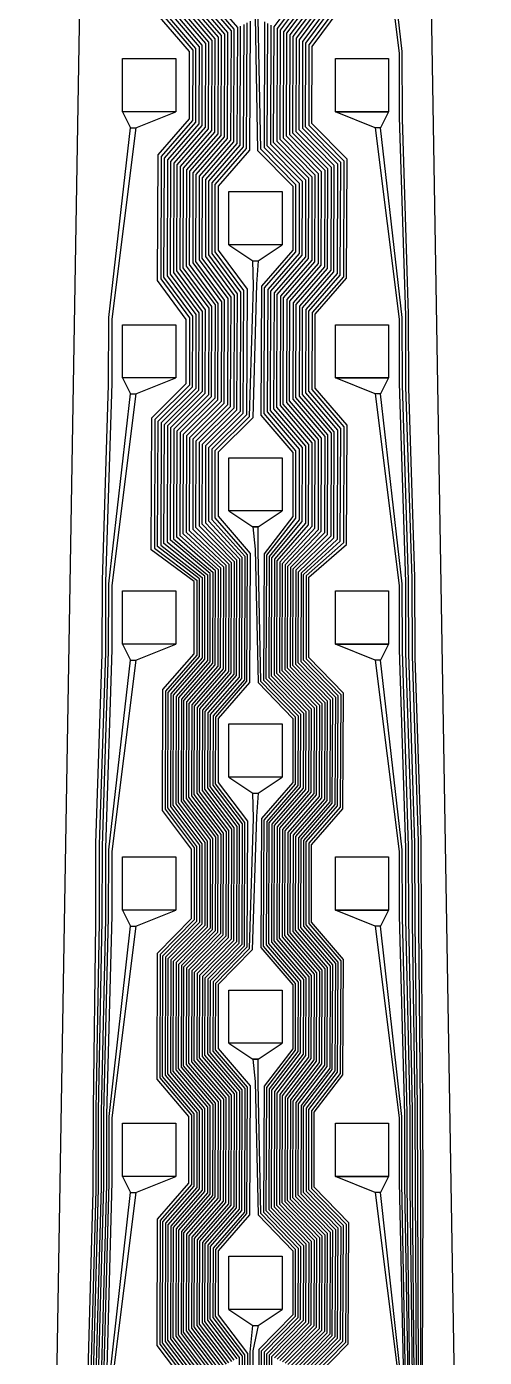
# Model space of a CAD drawing. Header units: inches. Extents: x 115980 to 170179, y 57000 to 74333.
# Drawn here: x 159286.4 to 159372.4, y 73709.1 to 73959.1 of the extents above; entities that cross this region are included whole.
import ezdxf

# ---------------------------------------------------------------- set-up
doc = ezdxf.new("R2010")
doc.units = ezdxf.units.IN
doc.header["$MEASUREMENT"] = 0
for name, color, linetype in [('metal', 221, 'Continuous'), ('nitride window', 40, 'Continuous'), ('profile', 140, 'Continuous')]:
    doc.layers.add(name, color=color, linetype=linetype)

msp = doc.modelspace()

# ---------------------------------------------------------------- linework, layer by layer
at = {"layer": 'metal'}
for points in [[(159351.91, 73990.12), (159356.39, 73954.15), (159356.39, 73942.12), (159357.58, 73904.76), (159357.61, 73891.52), (159358.77, 73855.38), (159358.81, 73840.92), (159359.96, 73806), (159360.01, 73790.32), (159360.36, 73756.21), (159360.41, 73740.12), (159360.41, 73706.12)], [(159360.81, 73706.32), (159360.91, 73739.87), (159360.86, 73756.46), (159360.61, 73790.02), (159360.56, 73806.31), (159359.41, 73840.62), (159359.37, 73855.69), (159358.21, 73891.22), (159358.18, 73905.07), (159357.01, 73941.82), (159356.99, 73954.46), (159352.91, 73990.12)], [(159322.41, 73707.12), (159316.91, 73714.37), (159316.96, 73731.98), (159322.84, 73738.74), (159322.91, 73757.37), (159316.91, 73764.37), (159316.96, 73781.98), (159323.34, 73788.48), (159323.41, 73807.62), (159317.91, 73814.87), (159317.96, 73831.46), (159323.83, 73838.22), (159323.91, 73857.87), (159317.01, 73864.42), (159317.06, 73881.93), (159323.54, 73888.38), (159323.61, 73907.72), (159318.21, 73915.02), (159318.25, 73931.31), (159324.13, 73938.07), (159324.21, 73958.02), (159318.21, 73965.02)], [(159318.81, 73965.32), (159324.81, 73958.32), (159324.73, 73937.76), (159318.85, 73931), (159318.81, 73915.32), (159324.21, 73908.02), (159324.13, 73888.07), (159317.66, 73881.62), (159317.61, 73864.72), (159324.41, 73858.12), (159324.33, 73837.97), (159318.45, 73831.21), (159318.41, 73815.12), (159323.91, 73807.87), (159323.83, 73788.22), (159317.46, 73781.72), (159317.41, 73764.62), (159323.41, 73757.62), (159323.34, 73738.48), (159317.46, 73731.72), (159317.41, 73714.62), (159322.91, 73707.37)], [(159323.41, 73707.62), (159317.91, 73714.87), (159317.96, 73731.46), (159323.83, 73738.22), (159323.91, 73757.87), (159317.91, 73764.87), (159317.96, 73781.46), (159324.33, 73787.97), (159324.41, 73808.12), (159318.91, 73815.37), (159318.95, 73830.95), (159324.83, 73837.71), (159324.91, 73858.37), (159318.21, 73865.02), (159318.25, 73881.31), (159324.73, 73887.76), (159324.81, 73908.32), (159319.41, 73915.62), (159319.44, 73930.69), (159325.32, 73937.45), (159325.41, 73958.62), (159319.41, 73965.62)], [(159320.01, 73965.92), (159326.01, 73958.92), (159325.92, 73937.14), (159320.04, 73930.38), (159320.01, 73915.92), (159325.41, 73908.62), (159325.32, 73887.45), (159318.85, 73881), (159318.81, 73865.32), (159325.41, 73858.62), (159325.32, 73837.45), (159319.44, 73830.69), (159319.41, 73815.62), (159324.91, 73808.37), (159324.83, 73787.71), (159318.45, 73781.21), (159318.41, 73765.12), (159324.41, 73758.12), (159324.33, 73737.97), (159318.45, 73731.21), (159318.41, 73715.12), (159323.91, 73707.87)], [(159334.48, 73708.27), (159340.86, 73714.77), (159340.91, 73731.37), (159334.41, 73738.12), (159334.48, 73758.27), (159339.86, 73765.28), (159339.91, 73780.87), (159333.91, 73787.87), (159333.99, 73808.53), (159339.86, 73815.28), (159339.91, 73830.87), (159333.41, 73837.62), (159333.49, 73858.78), (159339.37, 73865.54), (159339.41, 73880.62), (159333.41, 73887.62), (159333.49, 73908.78), (159339.37, 73915.54), (159339.41, 73930.62), (159332.81, 73937.32), (159332.9, 73959.09), (159338.18, 73966.16)], [(159338.77, 73965.85), (159333.49, 73958.78), (159333.41, 73937.62), (159340.01, 73930.92), (159339.96, 73915.23), (159334.09, 73908.47), (159334.01, 73887.92), (159340.01, 73880.92), (159339.96, 73865.23), (159333.99, 73858.53), (159333.91, 73837.87), (159340.41, 73831.12), (159340.36, 73815.03), (159334.48, 73808.27), (159334.41, 73788.12), (159340.41, 73781.12), (159340.36, 73765.03), (159334.98, 73758.01), (159334.91, 73738.37), (159341.41, 73731.62), (159341.35, 73714.51), (159334.98, 73708.01)], [(159335.48, 73707.75), (159341.85, 73714.25), (159341.91, 73731.87), (159335.41, 73738.62), (159335.48, 73757.75), (159340.86, 73764.77), (159340.91, 73781.37), (159334.91, 73788.37), (159334.98, 73808.01), (159340.86, 73814.77), (159340.91, 73831.37), (159334.41, 73838.12), (159334.48, 73858.27), (159340.56, 73864.92), (159340.61, 73881.22), (159334.61, 73888.22), (159334.68, 73908.16), (159340.56, 73914.92), (159340.61, 73931.22), (159334.01, 73937.92), (159334.09, 73958.47), (159339.37, 73965.54)], [(159339.96, 73965.23), (159334.68, 73958.16), (159334.61, 73938.22), (159341.21, 73931.52), (159341.15, 73914.61), (159335.28, 73907.86), (159335.21, 73888.52), (159341.21, 73881.52), (159341.15, 73864.61), (159334.98, 73858.01), (159334.91, 73838.37), (159341.41, 73831.62), (159341.35, 73814.51), (159335.48, 73807.75), (159335.41, 73788.62), (159341.41, 73781.62), (159341.35, 73764.51), (159335.97, 73757.49), (159335.91, 73738.87), (159342.41, 73732.12), (159342.34, 73714), (159335.97, 73707.49)], [(159318.41, 73705.12), (159312.91, 73712.37), (159312.99, 73734.04), (159318.87, 73740.8), (159318.91, 73755.37), (159312.91, 73762.37), (159312.99, 73784.04), (159319.37, 73790.54), (159319.41, 73805.62), (159313.91, 73812.87), (159313.99, 73833.53), (159319.86, 73840.28), (159319.91, 73855.87), (159312.21, 73862.02), (159312.3, 73884.4), (159318.77, 73890.85), (159318.81, 73905.32), (159313.41, 73912.62), (159313.49, 73933.78), (159319.37, 73940.54), (159319.41, 73955.62), (159313.41, 73962.62)], [(159314.01, 73962.92), (159320.01, 73955.92), (159319.96, 73940.23), (159314.09, 73933.47), (159314.01, 73912.92), (159319.41, 73905.62), (159319.37, 73890.54), (159312.9, 73884.09), (159312.81, 73862.32), (159320.41, 73856.12), (159320.36, 73840.03), (159314.48, 73833.27), (159314.41, 73813.12), (159319.91, 73805.87), (159319.86, 73790.28), (159313.49, 73783.78), (159313.41, 73762.62), (159319.41, 73755.62), (159319.37, 73740.54), (159313.49, 73733.78), (159313.41, 73712.62), (159318.91, 73705.37)], [(159319.41, 73705.62), (159313.91, 73712.87), (159313.99, 73733.53), (159319.86, 73740.28), (159319.91, 73755.87), (159313.91, 73762.87), (159313.99, 73783.53), (159320.36, 73790.03), (159320.41, 73806.12), (159314.91, 73813.37), (159314.98, 73833.01), (159320.86, 73839.77), (159320.91, 73856.37), (159313.41, 73862.62), (159313.49, 73883.78), (159319.96, 73890.23), (159320.01, 73905.92), (159314.61, 73913.22), (159314.68, 73933.16), (159320.56, 73939.92), (159320.61, 73956.22), (159314.61, 73963.22)], [(159315.21, 73963.52), (159321.21, 73956.52), (159321.15, 73939.61), (159315.28, 73932.86), (159315.21, 73913.52), (159320.61, 73906.22), (159320.56, 73889.92), (159314.09, 73883.47), (159314.01, 73862.92), (159321.41, 73856.62), (159321.35, 73839.51), (159315.48, 73832.75), (159315.41, 73813.62), (159320.91, 73806.37), (159320.86, 73789.77), (159314.48, 73783.27), (159314.41, 73763.12), (159320.41, 73756.12), (159320.36, 73740.03), (159314.48, 73733.27), (159314.41, 73713.12), (159319.91, 73705.87)], [(159320.41, 73706.12), (159314.91, 73713.37), (159314.98, 73733.01), (159320.86, 73739.77), (159320.91, 73756.37), (159314.91, 73763.37), (159314.98, 73783.01), (159321.35, 73789.51), (159321.41, 73806.62), (159315.91, 73813.87), (159315.97, 73832.49), (159321.85, 73839.25), (159321.91, 73856.87), (159314.61, 73863.22), (159314.68, 73883.16), (159321.15, 73889.61), (159321.21, 73906.52), (159315.81, 73913.82), (159315.87, 73932.55), (159321.75, 73939.3), (159321.81, 73956.82), (159315.81, 73963.82)], [(159316.41, 73964.12), (159322.41, 73957.12), (159322.34, 73939), (159316.47, 73932.24), (159316.41, 73914.12), (159321.81, 73906.82), (159321.75, 73889.3), (159315.28, 73882.86), (159315.21, 73863.52), (159322.41, 73857.12), (159322.34, 73839), (159316.47, 73832.24), (159316.41, 73814.12), (159321.91, 73806.87), (159321.85, 73789.25), (159315.48, 73782.75), (159315.41, 73763.62), (159321.41, 73756.62), (159321.35, 73739.51), (159315.48, 73732.75), (159315.41, 73713.62), (159320.91, 73706.37)], [(159321.41, 73706.62), (159315.91, 73713.87), (159315.97, 73732.49), (159321.85, 73739.25), (159321.91, 73756.87), (159315.91, 73763.87), (159315.97, 73782.49), (159322.34, 73789), (159322.41, 73807.12), (159316.91, 73814.37), (159316.96, 73831.98), (159322.84, 73838.74), (159322.91, 73857.37), (159315.81, 73863.82), (159315.87, 73882.55), (159322.34, 73889), (159322.41, 73907.12), (159317.01, 73914.42), (159317.06, 73931.93), (159322.94, 73938.69), (159323.01, 73957.42), (159317.01, 73964.42)], [(159317.61, 73964.72), (159323.61, 73957.72), (159323.54, 73938.38), (159317.66, 73931.62), (159317.61, 73914.72), (159323.01, 73907.42), (159322.94, 73888.69), (159316.47, 73882.24), (159316.41, 73864.12), (159323.41, 73857.62), (159323.34, 73838.48), (159317.46, 73831.72), (159317.41, 73814.62), (159322.91, 73807.37), (159322.84, 73788.74), (159316.47, 73782.24), (159316.41, 73764.12), (159322.41, 73757.12), (159322.34, 73739), (159316.47, 73732.24), (159316.41, 73714.12), (159321.91, 73706.87)], [(159336.47, 73707.24), (159342.84, 73713.74), (159342.91, 73732.37), (159336.41, 73739.12), (159336.47, 73757.24), (159341.85, 73764.25), (159341.91, 73781.87), (159335.91, 73788.87), (159335.97, 73807.49), (159341.85, 73814.25), (159341.91, 73831.87), (159335.41, 73838.62), (159335.48, 73857.75), (159341.75, 73864.3), (159341.81, 73881.82), (159335.81, 73888.82), (159335.87, 73907.55), (159341.75, 73914.3), (159341.81, 73931.82), (159335.21, 73938.52), (159335.28, 73957.86), (159340.56, 73964.92)], [(159341.15, 73964.61), (159335.87, 73957.55), (159335.81, 73938.82), (159342.41, 73932.12), (159342.34, 73914), (159336.47, 73907.24), (159336.41, 73889.12), (159342.41, 73882.12), (159342.34, 73864), (159335.97, 73857.49), (159335.91, 73838.87), (159342.41, 73832.12), (159342.34, 73814), (159336.47, 73807.24), (159336.41, 73789.12), (159342.41, 73782.12), (159342.34, 73764), (159336.96, 73756.98), (159336.91, 73739.37), (159343.41, 73732.62), (159343.34, 73713.48), (159336.96, 73706.98)], [(159337.46, 73706.72), (159343.83, 73713.22), (159343.91, 73732.87), (159337.41, 73739.62), (159337.46, 73756.72), (159342.84, 73763.74), (159342.91, 73782.37), (159336.91, 73789.37), (159336.96, 73806.98), (159342.84, 73813.74), (159342.91, 73832.37), (159336.41, 73839.12), (159336.47, 73857.24), (159342.94, 73863.69), (159343.01, 73882.42), (159337.01, 73889.42), (159337.06, 73906.93), (159342.94, 73913.69), (159343.01, 73932.42), (159336.41, 73939.12), (159336.47, 73957.24), (159341.75, 73964.3)], [(159342.34, 73964), (159337.06, 73956.93), (159337.01, 73939.42), (159343.61, 73932.72), (159343.54, 73913.38), (159337.66, 73906.62), (159337.61, 73889.72), (159343.61, 73882.72), (159343.54, 73863.38), (159336.96, 73856.98), (159336.91, 73839.37), (159343.41, 73832.62), (159343.34, 73813.48), (159337.46, 73806.72), (159337.41, 73789.62), (159343.41, 73782.62), (159343.34, 73763.48), (159337.96, 73756.46), (159337.91, 73739.87), (159344.41, 73733.12), (159344.33, 73712.97), (159337.96, 73706.46)], [(159338.45, 73706.21), (159344.83, 73712.71), (159344.91, 73733.37), (159338.41, 73740.12), (159338.45, 73756.21), (159343.83, 73763.22), (159343.91, 73782.87), (159337.91, 73789.87), (159337.96, 73806.46), (159343.83, 73813.22), (159343.91, 73832.87), (159337.41, 73839.62), (159337.46, 73856.72), (159344.13, 73863.07), (159344.21, 73883.02), (159338.21, 73890.02), (159338.25, 73906.31), (159344.13, 73913.07), (159344.21, 73933.02), (159337.61, 73939.72), (159337.66, 73956.62), (159342.94, 73963.69)], [(159343.54, 73963.38), (159338.25, 73956.31), (159338.21, 73940.02), (159344.81, 73933.32), (159344.73, 73912.76), (159338.85, 73906), (159338.81, 73890.32), (159344.81, 73883.32), (159344.73, 73862.76), (159337.96, 73856.46), (159337.91, 73839.87), (159344.41, 73833.12), (159344.33, 73812.97), (159338.45, 73806.21), (159338.41, 73790.12), (159344.41, 73783.12), (159344.33, 73762.97), (159338.95, 73755.95), (159338.91, 73740.37), (159345.41, 73733.62), (159345.32, 73712.45), (159338.95, 73705.95)], [(159339.44, 73705.69), (159345.82, 73712.19), (159345.91, 73733.87), (159339.41, 73740.62), (159339.44, 73755.69), (159344.83, 73762.71), (159344.91, 73783.37), (159338.91, 73790.37), (159338.95, 73805.95), (159344.83, 73812.71), (159344.91, 73833.37), (159338.41, 73840.12), (159338.45, 73856.21), (159345.32, 73862.45), (159345.41, 73883.62), (159339.41, 73890.62), (159339.44, 73905.69), (159345.32, 73912.45), (159345.41, 73933.62), (159338.81, 73940.32), (159338.85, 73956), (159344.13, 73963.07)], [(159344.73, 73962.76), (159339.44, 73955.69), (159339.41, 73940.62), (159346.01, 73933.92), (159345.92, 73912.14), (159340.04, 73905.38), (159340.01, 73890.92), (159346.01, 73883.92), (159345.92, 73862.14), (159338.95, 73855.95), (159338.91, 73840.37), (159345.41, 73833.62), (159345.32, 73812.45), (159339.44, 73805.69), (159339.41, 73790.62), (159345.41, 73783.62), (159345.32, 73762.45), (159339.94, 73755.43), (159339.91, 73740.87), (159346.41, 73734.12), (159346.31, 73711.93), (159339.94, 73705.43)], [(159316.41, 73704.12), (159310.91, 73711.37), (159311.01, 73735.07), (159316.89, 73741.83), (159316.91, 73754.37), (159310.91, 73761.37), (159311.01, 73785.07), (159317.38, 73791.57), (159317.41, 73804.62), (159311.91, 73811.87), (159312, 73834.56), (159317.88, 73841.31), (159317.91, 73854.87), (159309.81, 73860.82), (159309.92, 73885.64), (159316.39, 73892.09), (159316.41, 73904.12), (159311.01, 73911.42), (159311.11, 73935.02), (159316.99, 73941.78), (159317.01, 73954.42), (159311.01, 73961.42)], [(159311.61, 73961.72), (159317.61, 73954.72), (159317.58, 73941.47), (159311.7, 73934.71), (159311.61, 73911.72), (159317.01, 73904.42), (159316.99, 73891.78), (159310.51, 73885.33), (159310.41, 73861.12), (159318.41, 73855.12), (159318.38, 73841.06), (159312.5, 73834.3), (159312.41, 73812.12), (159317.91, 73804.87), (159317.88, 73791.31), (159311.51, 73784.81), (159311.41, 73761.62), (159317.41, 73754.62), (159317.38, 73741.57), (159311.51, 73734.81), (159311.41, 73711.62), (159316.91, 73704.37)], [(159317.41, 73704.62), (159311.91, 73711.87), (159312, 73734.56), (159317.88, 73741.31), (159317.91, 73754.87), (159311.91, 73761.87), (159312, 73784.56), (159318.38, 73791.06), (159318.41, 73805.12), (159312.91, 73812.37), (159312.99, 73834.04), (159318.87, 73840.8), (159318.91, 73855.37), (159311.01, 73861.42), (159311.11, 73885.02), (159317.58, 73891.47), (159317.61, 73904.72), (159312.21, 73912.02), (159312.3, 73934.4), (159318.18, 73941.16), (159318.21, 73955.02), (159312.21, 73962.02)], [(159312.81, 73962.32), (159318.81, 73955.32), (159318.77, 73940.85), (159312.9, 73934.09), (159312.81, 73912.32), (159318.21, 73905.02), (159318.18, 73891.16), (159311.7, 73884.71), (159311.61, 73861.72), (159319.41, 73855.62), (159319.37, 73840.54), (159313.49, 73833.78), (159313.41, 73812.62), (159318.91, 73805.37), (159318.87, 73790.8), (159312.5, 73784.3), (159312.41, 73762.12), (159318.41, 73755.12), (159318.38, 73741.06), (159312.5, 73734.3), (159312.41, 73712.12), (159317.91, 73704.87)], [(159328.41, 73960.12), (159328.3, 73935.9), (159322.42, 73929.15), (159322.42, 73917.12), (159327.81, 73909.82), (159327.7, 73886.21), (159321.23, 73879.76), (159321.21, 73866.52), (159327.41, 73859.62), (159327.31, 73836.42), (159321.43, 73829.66), (159321.41, 73816.62), (159326.91, 73809.37), (159326.81, 73786.68), (159320.44, 73780.18), (159320.41, 73766.12), (159326.41, 73759.12), (159326.31, 73736.93), (159320.44, 73730.18), (159320.41, 73716.12), (159325.91, 73708.87)], [(159329.32, 73960.95), (159329.81, 73935.82), (159336.41, 73929.12), (159336.39, 73917.09), (159330.51, 73910.33), (159330.41, 73886.12), (159336.41, 73879.12), (159336.39, 73867.09), (159331.01, 73860.07), (159330.91, 73836.37), (159337.41, 73829.62), (159337.38, 73816.57), (159331.51, 73809.81), (159331.41, 73786.62), (159337.41, 73779.62), (159337.38, 73766.57), (159332, 73759.56), (159331.91, 73736.87), (159338.41, 73730.12), (159338.38, 73716.06), (159332, 73709.56), (159331.91, 73686.87)], [(159332.41, 73687.12), (159332.5, 73709.3), (159338.87, 73715.8), (159338.91, 73730.37), (159332.41, 73737.12), (159332.5, 73759.3), (159337.88, 73766.31), (159337.91, 73779.87), (159331.91, 73786.87), (159332, 73809.56), (159337.88, 73816.31), (159337.91, 73829.87), (159331.41, 73836.62), (159331.51, 73859.81), (159336.99, 73866.78), (159337.01, 73879.42), (159331.01, 73886.42), (159331.11, 73910.02), (159336.99, 73916.78), (159337.01, 73929.42), (159330.41, 73936.12), (159329.92, 73960.64)], [(159331.11, 73960.02), (159331.01, 73936.42), (159337.61, 73929.72), (159337.58, 73916.47), (159331.7, 73909.71), (159331.61, 73886.72), (159337.61, 73879.72), (159337.58, 73866.47), (159332, 73859.56), (159331.91, 73836.87), (159338.41, 73830.12), (159338.38, 73816.06), (159332.5, 73809.3), (159332.41, 73787.12), (159338.41, 73780.12), (159338.38, 73766.06), (159332.99, 73759.04), (159332.91, 73737.37), (159339.41, 73730.62), (159339.37, 73715.54), (159332.99, 73709.04)], [(159340.44, 73705.18), (159346.81, 73711.68), (159346.91, 73734.37), (159340.41, 73741.12), (159340.44, 73755.18), (159345.82, 73762.19), (159345.91, 73783.87), (159339.91, 73790.87), (159339.94, 73805.43), (159345.82, 73812.19), (159345.91, 73833.87), (159339.41, 73840.62), (159339.44, 73855.69), (159346.51, 73861.83), (159346.61, 73884.22), (159340.61, 73891.22), (159340.64, 73905.07), (159346.51, 73911.83), (159346.61, 73934.22), (159340.01, 73940.92), (159340.04, 73955.38), (159345.32, 73962.45)], [(159324.41, 73708.12), (159318.91, 73715.37), (159318.95, 73730.95), (159324.83, 73737.71), (159324.91, 73758.37), (159318.91, 73765.37), (159318.95, 73780.95), (159325.32, 73787.45), (159325.41, 73808.62), (159319.91, 73815.87), (159319.94, 73830.43), (159325.82, 73837.19), (159325.91, 73858.87), (159319.41, 73865.62), (159319.44, 73880.69), (159325.92, 73887.14), (159326.01, 73908.92), (159320.61, 73916.22), (159320.64, 73930.07), (159326.51, 73936.83), (159326.61, 73959.22)], [(159327.21, 73959.52), (159327.11, 73936.52), (159321.23, 73929.76), (159321.21, 73916.52), (159326.61, 73909.22), (159326.51, 73886.83), (159320.04, 73880.38), (159320.01, 73865.92), (159326.41, 73859.12), (159326.31, 73836.93), (159320.44, 73830.18), (159320.41, 73816.12), (159325.91, 73808.87), (159325.82, 73787.19), (159319.44, 73780.69), (159319.41, 73765.62), (159325.41, 73758.62), (159325.32, 73737.45), (159319.44, 73730.69), (159319.41, 73715.62), (159324.91, 73708.37)], [(159325.41, 73708.62), (159319.91, 73715.87), (159319.94, 73730.43), (159325.82, 73737.19), (159325.91, 73758.87), (159319.91, 73765.87), (159319.94, 73780.43), (159326.31, 73786.93), (159326.41, 73809.12), (159320.91, 73816.37), (159320.93, 73829.92), (159326.81, 73836.68), (159326.91, 73859.37), (159320.61, 73866.22), (159320.64, 73880.07), (159327.11, 73886.52), (159327.21, 73909.52), (159321.81, 73916.82), (159321.83, 73929.46), (159327.7, 73936.21), (159327.81, 73959.82)], [(159333.49, 73708.78), (159339.86, 73715.28), (159339.91, 73730.87), (159333.41, 73737.62), (159333.49, 73758.78), (159338.87, 73765.8), (159338.91, 73780.37), (159332.91, 73787.37), (159332.99, 73809.04), (159338.87, 73815.8), (159338.91, 73830.37), (159332.41, 73837.12), (159332.5, 73859.3), (159338.18, 73866.16), (159338.21, 73880.02), (159332.21, 73887.02), (159332.3, 73909.4), (159338.18, 73916.16), (159338.21, 73930.02), (159331.61, 73936.72), (159331.7, 73959.71)], [(159332.3, 73959.4), (159332.21, 73937.02), (159338.81, 73930.32), (159338.77, 73915.85), (159332.9, 73909.09), (159332.81, 73887.32), (159338.81, 73880.32), (159338.77, 73865.85), (159332.99, 73859.04), (159332.91, 73837.37), (159339.41, 73830.62), (159339.37, 73815.54), (159333.49, 73808.78), (159333.41, 73787.62), (159339.41, 73780.62), (159339.37, 73765.54), (159333.99, 73758.53), (159333.91, 73737.87), (159340.41, 73731.12), (159340.36, 73715.03), (159333.99, 73708.53)], [(159297.96, 73706.46), (159298.91, 73740.37), (159298.95, 73755.95), (159299.41, 73790.62), (159299.44, 73805.69), (159300.61, 73841.22), (159300.64, 73855.07), (159301.81, 73891.82), (159301.83, 73904.46), (159305.91, 73940.12), (159305.91, 73940.12), (159306.91, 73940.12), (159302.42, 73904.15), (159302.42, 73892.12), (159301.23, 73854.76), (159301.21, 73841.52), (159300.04, 73805.38), (159300.01, 73790.92), (159299.44, 73755.69), (159299.41, 73740.62), (159298.45, 73706.21)], [(159360.01, 73705.92), (159359.91, 73740.37), (159359.86, 73755.95), (159359.41, 73790.62), (159359.37, 73805.69), (159358.21, 73841.22), (159358.18, 73855.07), (159357.01, 73891.82), (159356.99, 73904.46), (159352.91, 73940.12), (159352.91, 73940.12), (159351.91, 73940.12), (159356.39, 73904.15), (159356.39, 73892.12), (159357.58, 73854.76), (159357.61, 73841.52), (159358.77, 73805.38), (159358.81, 73790.92), (159359.37, 73755.69), (159359.41, 73740.62), (159359.61, 73705.72)], [(159326.31, 73686.93), (159326.41, 73709.12), (159320.91, 73716.37), (159320.93, 73729.92), (159326.81, 73736.68), (159326.91, 73759.37), (159320.91, 73766.37), (159320.93, 73779.92), (159327.31, 73786.42), (159327.41, 73809.62), (159321.91, 73816.87), (159321.93, 73829.4), (159327.8, 73836.16), (159327.91, 73859.87), (159321.81, 73866.82), (159321.83, 73879.46), (159328.3, 73885.9), (159329.01, 73910.42), (159328.91, 73915.12), (159328.91, 73915.12), (159329.91, 73915.12), (159329.61, 73910.72), (159328.89, 73885.6), (159322.42, 73879.15), (159322.42, 73867.12), (159328.41, 73860.12), (159328.3, 73835.9), (159322.42, 73829.15), (159322.42, 73817.12), (159327.91, 73809.87), (159327.8, 73786.16), (159321.43, 73779.66), (159321.41, 73766.62), (159327.41, 73759.62), (159327.31, 73736.42), (159321.43, 73729.66), (159321.41, 73716.62), (159326.91, 73709.37), (159326.81, 73686.68)], [(159298.95, 73705.95), (159299.91, 73740.87), (159299.94, 73755.43), (159300.61, 73791.22), (159300.64, 73805.07), (159301.81, 73841.82), (159301.83, 73854.46), (159305.91, 73890.12), (159305.91, 73890.12), (159306.91, 73890.12), (159302.42, 73854.15), (159302.42, 73842.12), (159301.23, 73804.76), (159301.23, 73791.53), (159300.44, 73755.18), (159300.41, 73741.12), (159299.44, 73705.69)], [(159359.21, 73705.52), (159358.91, 73740.87), (159358.87, 73755.43), (159358.21, 73791.22), (159358.18, 73805.07), (159357.01, 73841.82), (159356.99, 73854.46), (159352.91, 73890.12), (159352.91, 73890.12), (159351.91, 73890.12), (159356.39, 73854.15), (159356.39, 73842.12), (159357.58, 73804.76), (159357.58, 73791.53), (159358.38, 73755.18), (159358.41, 73741.12), (159358.81, 73705.32)], [(159331.41, 73686.62), (159331.51, 73709.81), (159337.88, 73716.31), (159337.91, 73729.87), (159331.41, 73736.62), (159331.51, 73759.81), (159336.89, 73766.83), (159336.91, 73779.37), (159330.91, 73786.37), (159331.01, 73810.07), (159336.89, 73816.83), (159336.91, 73829.37), (159330.41, 73836.12), (159329.92, 73860.64), (159329.91, 73865.12), (159329.91, 73865.12), (159328.91, 73865.12), (159329.32, 73860.95), (159329.91, 73835.87), (159336.41, 73829.12), (159336.39, 73817.09), (159330.51, 73810.33), (159330.41, 73786.12), (159336.41, 73779.12), (159336.39, 73767.09), (159331.01, 73760.07), (159330.91, 73736.37), (159337.41, 73729.62), (159337.38, 73716.57), (159331.01, 73710.07), (159330.91, 73686.37)], [(159299.94, 73705.43), (159300.91, 73741.37), (159300.93, 73754.92), (159301.81, 73791.82), (159301.83, 73804.46), (159305.91, 73840.12), (159305.91, 73840.12), (159306.91, 73840.12), (159302.42, 73804.15), (159302.42, 73792.12), (159301.43, 73754.66), (159301.41, 73741.62), (159300.44, 73705.18)], [(159358.41, 73705.12), (159357.91, 73741.37), (159357.88, 73754.92), (159357.01, 73791.82), (159356.99, 73804.46), (159352.91, 73840.12), (159352.91, 73840.12), (159351.91, 73840.12), (159356.39, 73804.15), (159356.39, 73792.12), (159357.38, 73754.66), (159357.41, 73741.62), (159358.01, 73704.92)], [(159327.31, 73686.42), (159327.41, 73709.62), (159321.91, 73716.87), (159321.93, 73729.4), (159327.8, 73736.16), (159327.91, 73759.87), (159321.91, 73766.87), (159321.93, 73779.4), (159328.3, 73785.9), (159329.01, 73810.42), (159328.91, 73815.12), (159328.91, 73815.12), (159329.91, 73815.12), (159329.61, 73810.72), (159328.79, 73785.65), (159322.42, 73779.15), (159322.42, 73767.12), (159328.41, 73760.12), (159328.3, 73735.9), (159322.42, 73729.15), (159322.42, 73717.12), (159327.91, 73709.87), (159327.8, 73686.16)], [(159300.93, 73704.92), (159301.91, 73741.87), (159301.93, 73754.4), (159305.91, 73790.12), (159305.91, 73790.12), (159306.91, 73790.12), (159302.42, 73754.15), (159302.42, 73742.12), (159301.43, 73704.66)], [(159357.61, 73704.72), (159356.91, 73741.87), (159356.89, 73754.4), (159352.91, 73790.12), (159352.91, 73790.12), (159351.91, 73790.12), (159356.39, 73754.15), (159356.39, 73742.12), (159357.21, 73704.52)], [(159330.41, 73686.12), (159330.51, 73710.33), (159336.89, 73716.83), (159336.91, 73729.37), (159330.41, 73736.12), (159329.92, 73760.64), (159329.91, 73765.12), (159329.91, 73765.12), (159328.91, 73765.12), (159329.32, 73760.95), (159329.91, 73735.87), (159336.41, 73729.12), (159336.39, 73717.09), (159330.02, 73710.59), (159329.91, 73685.87)], [(159301.93, 73704.4), (159305.91, 73740.12), (159305.91, 73740.12), (159306.91, 73740.12), (159302.42, 73704.15)], [(159356.81, 73704.32), (159352.91, 73740.12), (159352.91, 73740.12), (159351.91, 73740.12), (159356.41, 73704.12)], [(159328.3, 73685.9), (159328.41, 73710.12), (159328.91, 73715.12), (159328.91, 73715.12), (159329.91, 73715.12), (159328.91, 73710.37), (159328.79, 73685.65)]]:
    msp.add_lwpolyline(points, dxfattribs=at)
for points in [[(159304.41, 73953.12), (159314.41, 73953.12), (159314.41, 73943.12), (159304.41, 73943.12)], [(159344.41, 73953.12), (159354.41, 73953.12), (159354.41, 73943.12), (159344.41, 73943.12)], [(159314.41, 73943.12), (159304.41, 73943.12), (159305.91, 73940.12), (159306.91, 73940.12), (159314.41, 73943.12)], [(159344.41, 73943.12), (159354.41, 73943.12), (159352.91, 73940.12), (159351.91, 73940.12), (159344.41, 73943.12)], [(159324.41, 73928.12), (159334.41, 73928.12), (159334.41, 73918.12), (159324.41, 73918.12)], [(159334.41, 73918.12), (159324.41, 73918.12), (159328.91, 73915.12), (159329.91, 73915.12), (159334.41, 73918.12)], [(159304.41, 73903.12), (159314.41, 73903.12), (159314.41, 73893.12), (159304.41, 73893.12)], [(159344.41, 73903.12), (159354.41, 73903.12), (159354.41, 73893.12), (159344.41, 73893.12)], [(159314.41, 73893.12), (159304.41, 73893.12), (159305.91, 73890.12), (159306.91, 73890.12), (159314.41, 73893.12)], [(159344.41, 73893.12), (159354.41, 73893.12), (159352.91, 73890.12), (159351.91, 73890.12), (159344.41, 73893.12)], [(159324.41, 73878.12), (159334.41, 73878.12), (159334.41, 73868.12), (159324.41, 73868.12)], [(159334.41, 73868.12), (159324.41, 73868.12), (159328.91, 73865.12), (159329.91, 73865.12), (159334.41, 73868.12)], [(159304.41, 73853.12), (159314.41, 73853.12), (159314.41, 73843.12), (159304.41, 73843.12)], [(159344.41, 73853.12), (159354.41, 73853.12), (159354.41, 73843.12), (159344.41, 73843.12)], [(159314.41, 73843.12), (159304.41, 73843.12), (159305.91, 73840.12), (159306.91, 73840.12), (159314.41, 73843.12)], [(159344.41, 73843.12), (159354.41, 73843.12), (159352.91, 73840.12), (159351.91, 73840.12), (159344.41, 73843.12)], [(159324.41, 73828.12), (159334.41, 73828.12), (159334.41, 73818.12), (159324.41, 73818.12)], [(159334.41, 73818.12), (159324.41, 73818.12), (159328.91, 73815.12), (159329.91, 73815.12), (159334.41, 73818.12)], [(159304.41, 73803.12), (159314.41, 73803.12), (159314.41, 73793.12), (159304.41, 73793.12)], [(159344.41, 73803.12), (159354.41, 73803.12), (159354.41, 73793.12), (159344.41, 73793.12)], [(159314.41, 73793.12), (159304.41, 73793.12), (159305.91, 73790.12), (159306.91, 73790.12), (159314.41, 73793.12)], [(159344.41, 73793.12), (159354.41, 73793.12), (159352.91, 73790.12), (159351.91, 73790.12), (159344.41, 73793.12)], [(159324.41, 73778.12), (159334.41, 73778.12), (159334.41, 73768.12), (159324.41, 73768.12)], [(159334.41, 73768.12), (159324.41, 73768.12), (159328.91, 73765.12), (159329.91, 73765.12), (159334.41, 73768.12)], [(159304.41, 73753.12), (159314.41, 73753.12), (159314.41, 73743.12), (159304.41, 73743.12)], [(159344.41, 73753.12), (159354.41, 73753.12), (159354.41, 73743.12), (159344.41, 73743.12)], [(159314.41, 73743.12), (159304.41, 73743.12), (159305.91, 73740.12), (159306.91, 73740.12), (159314.41, 73743.12)], [(159344.41, 73743.12), (159354.41, 73743.12), (159352.91, 73740.12), (159351.91, 73740.12), (159344.41, 73743.12)], [(159324.41, 73728.12), (159334.41, 73728.12), (159334.41, 73718.12), (159324.41, 73718.12)], [(159334.41, 73718.12), (159324.41, 73718.12), (159328.91, 73715.12), (159329.91, 73715.12), (159334.41, 73718.12)]]:
    msp.add_lwpolyline(points, close=True, dxfattribs=at)
at = {"layer": 'nitride window'}
for points in [[(159304.41, 73953.12), (159314.41, 73953.12), (159314.41, 73943.12), (159304.41, 73943.12)], [(159344.41, 73953.12), (159354.41, 73953.12), (159354.41, 73943.12), (159344.41, 73943.12)], [(159324.41, 73928.12), (159334.41, 73928.12), (159334.41, 73918.12), (159324.41, 73918.12)], [(159304.41, 73903.12), (159314.41, 73903.12), (159314.41, 73893.12), (159304.41, 73893.12)], [(159344.41, 73903.12), (159354.41, 73903.12), (159354.41, 73893.12), (159344.41, 73893.12)], [(159324.41, 73878.12), (159334.41, 73878.12), (159334.41, 73868.12), (159324.41, 73868.12)], [(159304.41, 73853.12), (159314.41, 73853.12), (159314.41, 73843.12), (159304.41, 73843.12)], [(159344.41, 73853.12), (159354.41, 73853.12), (159354.41, 73843.12), (159344.41, 73843.12)], [(159324.41, 73828.12), (159334.41, 73828.12), (159334.41, 73818.12), (159324.41, 73818.12)], [(159304.41, 73803.12), (159314.41, 73803.12), (159314.41, 73793.12), (159304.41, 73793.12)], [(159344.41, 73803.12), (159354.41, 73803.12), (159354.41, 73793.12), (159344.41, 73793.12)], [(159324.41, 73778.12), (159334.41, 73778.12), (159334.41, 73768.12), (159324.41, 73768.12)], [(159304.41, 73753.12), (159314.41, 73753.12), (159314.41, 73743.12), (159304.41, 73743.12)], [(159344.41, 73753.12), (159354.41, 73753.12), (159354.41, 73743.12), (159344.41, 73743.12)], [(159324.41, 73728.12), (159334.41, 73728.12), (159334.41, 73718.12), (159324.41, 73718.12)]]:
    msp.add_lwpolyline(points, close=True, dxfattribs=at)
at = {"layer": 'profile'}
msp.add_lwpolyline([(159329.41, 74333.12), (159341.41, 74299.12), (159349.41, 74273.12), (159354.41, 74253.12), (159358.41, 74203.12), (159372.41, 73363.12), (159372.41, 71833.12), (159286.41, 71833.12), (159286.41, 73363.12), (159300.41, 74203.12), (159304.41, 74253.12), (159309.41, 74273.12), (159317.41, 74299.12)], close=True, dxfattribs=at)

doc.saveas('drawing.dxf')
